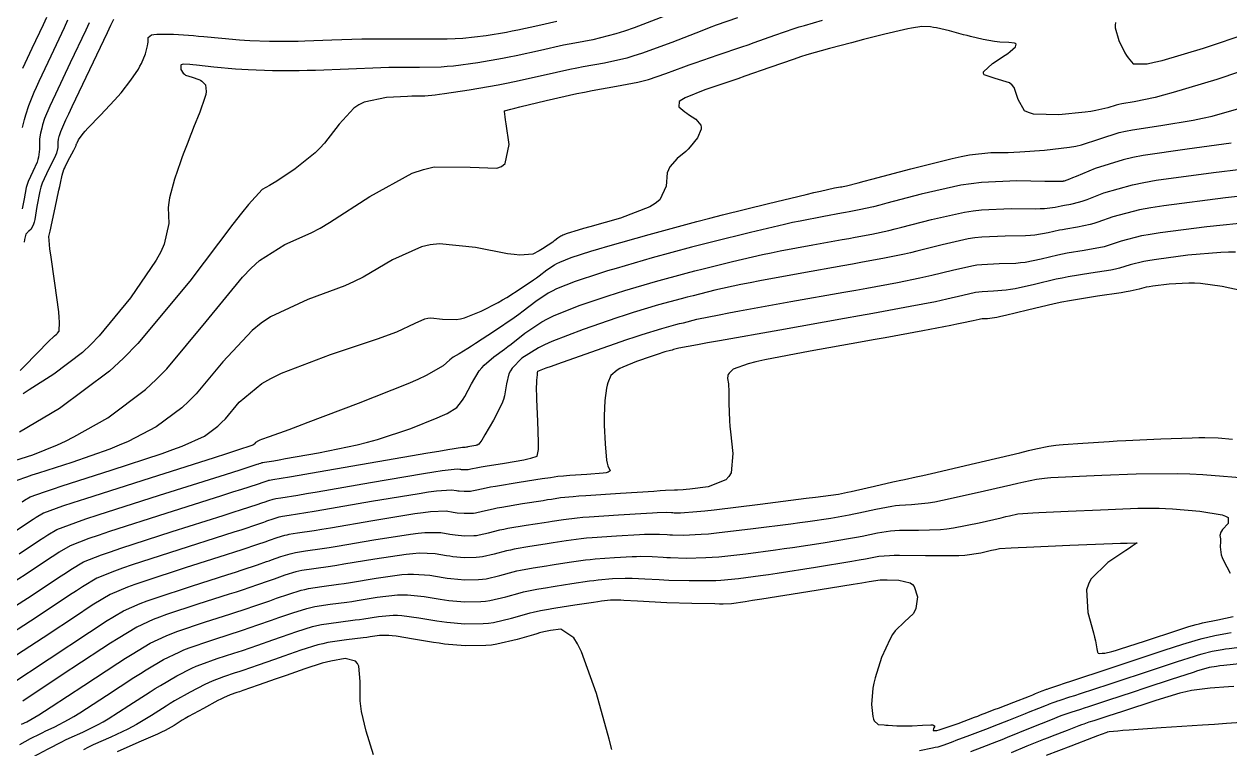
# Model space of a CAD drawing. Header units: metres. Extents: x 837117 to 838479, y 1189012 to 1191015.
# Drawn here: x 837662.7 to 837752.4, y 1190197.5 to 1190251.4 of the extents above; entities that cross this region are included whole.
import ezdxf

# ---------------------------------------------------------------- set-up
doc = ezdxf.new("R2010")
doc.units = ezdxf.units.M
doc.header["$LTSCALE"] = 0.3
doc.layers.add('COTAS 10', color=1, linetype='Continuous')
doc.layers.add('COTAS INT', color=252, linetype='Continuous')

msp = doc.modelspace()

# ---------------------------------------------------------------- linework, layer by layer
at = {"layer": 'COTAS 10'}
for points in [[(837662.368, 1190225.608), (837663.896, 1190227.185), (837664.199, 1190227.493), (837664.449, 1190227.744), (837664.917, 1190228.185), (837665.048, 1190228.284), (837665.085, 1190228.32), (837665.124, 1190228.359), (837665.266, 1190228.531), (837665.306, 1190229.198), (837665.28, 1190229.549), (837665.237, 1190229.973), (837664.947, 1190232.105), (837664.637, 1190234.222), (837664.581, 1190234.637), (837664.539, 1190234.977), (837664.496, 1190235.585), (837664.595, 1190235.986), (837664.642, 1190236.195), (837664.699, 1190236.448), (837664.974, 1190237.716), (837665.255, 1190239.03), (837665.315, 1190239.311), (837665.367, 1190239.556), (837665.491, 1190240.145), (837665.622, 1190240.563), (837665.679, 1190240.701), (837665.745, 1190240.848), (837666.057, 1190241.46), (837666.354, 1190242.006), (837666.41, 1190242.111), (837666.456, 1190242.197), (837666.528, 1190242.342), (837666.528, 1190242.361), (837666.529, 1190242.365), (837666.53, 1190242.377), (837666.533, 1190242.388), (837666.534, 1190242.391), (837666.535, 1190242.395), (837666.539, 1190242.408), (837666.57, 1190242.475), (837666.587, 1190242.511), (837666.608, 1190242.556), (837666.717, 1190242.785), (837667.049, 1190243.237), (837667.211, 1190243.423), (837667.404, 1190243.635), (837668.35, 1190244.62), (837669.394, 1190245.719), (837669.647, 1190246.004), (837669.885, 1190246.28), (837670.615, 1190247.205), (837671.163, 1190248.036), (837671.286, 1190248.252), (837671.397, 1190248.463), (837671.692, 1190249.174), (837671.853, 1190249.769), (837671.878, 1190249.907), (837671.895, 1190250.032), (837671.888, 1190250.385), (837672.139, 1190250.589), (837672.32, 1190250.62), (837672.548, 1190250.641), (837673.771, 1190250.624), (837675.257, 1190250.526), (837675.651, 1190250.495), (837676.037, 1190250.463), (837677.369, 1190250.335), (837678.695, 1190250.218), (837679.077, 1190250.193), (837679.467, 1190250.171), (837680.931, 1190250.12), (837682.561, 1190250.116), (837683.055, 1190250.124), (837683.568, 1190250.136), (837685.574, 1190250.213), (837687.808, 1190250.286), (837688.464, 1190250.296), (837689.137, 1190250.301), (837691.7, 1190250.281), (837694.146, 1190250.289), (837694.743, 1190250.312), (837695.307, 1190250.343), (837697.055, 1190250.529), (837698.573, 1190250.795), (837698.991, 1190250.876), (837699.408, 1190250.96), (837700.907, 1190251.292), (837702.307, 1190251.607)], [(837662.523, 1190215.85), (837662.695, 1190215.961), (837663.105, 1190216.212), (837664.178, 1190216.597), (837664.768, 1190216.792), (837665.486, 1190217.026), (837669.134, 1190218.192), (837672.926, 1190219.444), (837673.733, 1190219.732), (837674.436, 1190219.996), (837676.096, 1190220.738), (837677.083, 1190221.476), (837677.361, 1190221.737), (837677.641, 1190222.022), (837678.67, 1190223.256), (837680.346, 1190224.646), (837681.034, 1190225.03), (837681.819, 1190225.414), (837685.466, 1190226.796), (837689.038, 1190227.993), (837689.776, 1190228.261), (837690.405, 1190228.501), (837691.773, 1190229.135), (837692.488, 1190229.457), (837692.705, 1190229.5), (837692.931, 1190229.523), (837693.817, 1190229.44), (837694.831, 1190229.398), (837695.137, 1190229.447), (837695.455, 1190229.523), (837696.696, 1190230.016), (837697.952, 1190230.684), (837698.279, 1190230.87), (837698.596, 1190231.056), (837699.669, 1190231.731), (837700.577, 1190232.352), (837700.791, 1190232.504), (837700.989, 1190232.648), (837701.569, 1190233.096), (837702.135, 1190233.476), (837702.325, 1190233.578), (837702.529, 1190233.677), (837703.384, 1190234.021), (837704.85, 1190234.486), (837705.439, 1190234.661), (837706.108, 1190234.857), (837709.185, 1190235.732), (837712.734, 1190236.7), (837713.7, 1190236.954), (837714.659, 1190237.202), (837718.065, 1190238.048), (837720.865, 1190238.715), (837721.443, 1190238.85), (837721.935, 1190238.963), (837722.997, 1190239.193), (837723.44, 1190239.271), (837723.541, 1190239.289), (837723.633, 1190239.306), (837723.887, 1190239.352), (837724.738, 1190239.57), (837725.205, 1190239.694), (837725.774, 1190239.845), (837728.667, 1190240.625), (837731.741, 1190241.393), (837732.423, 1190241.537), (837733.033, 1190241.652), (837734.625, 1190241.82), (837735.918, 1190241.832), (837736.338, 1190241.848), (837736.785, 1190241.87), (837738.625, 1190241.997), (837740.484, 1190242.227), (837740.943, 1190242.315), (837741.378, 1190242.413), (837742.749, 1190242.853), (837744.181, 1190243.313), (837744.654, 1190243.423), (837745.161, 1190243.527), (837747.271, 1190243.841), (837749.684, 1190244.226), (837750.382, 1190244.375), (837751.094, 1190244.541), (837753.772, 1190245.296)], [(837752.827, 1190234.424), (837752.308, 1190234.419), (837751.741, 1190234.398), (837749.291, 1190234.187), (837746.951, 1190233.884), (837746.454, 1190233.804), (837746.022, 1190233.727), (837745.004, 1190233.466), (837744.194, 1190233.222), (837743.893, 1190233.155), (837743.558, 1190233.088), (837742.069, 1190232.852), (837740.387, 1190232.582), (837739.93, 1190232.495), (837739.477, 1190232.402), (837737.871, 1190232.022), (837736.441, 1190231.691), (837736.097, 1190231.63), (837735.777, 1190231.581), (837734.814, 1190231.515), (837733.97, 1190231.478), (837733.725, 1190231.448), (837733.476, 1190231.41), (837732.538, 1190231.203), (837731.347, 1190230.916), (837730.938, 1190230.827), (837730.494, 1190230.734), (837728.608, 1190230.367), (837725.838, 1190229.86), (837724.837, 1190229.68), (837723.735, 1190229.483), (837718.912, 1190228.625), (837714.424, 1190227.826), (837713.534, 1190227.665), (837712.797, 1190227.531), (837711.406, 1190227.264), (837711.006, 1190227.165), (837710.893, 1190227.136), (837710.78, 1190227.106), (837710.363, 1190226.992), (837709.784, 1190226.813), (837709.568, 1190226.742), (837709.327, 1190226.661), (837708.259, 1190226.292), (837707.22, 1190225.868), (837706.998, 1190225.753), (837706.805, 1190225.639), (837706.347, 1190225.235), (837706.112, 1190224.707), (837706.059, 1190224.515), (837706.012, 1190224.304), (837705.887, 1190223.373), (837705.835, 1190222.234), (837705.834, 1190221.891), (837705.839, 1190221.535), (837705.904, 1190220.15), (837706.026, 1190218.951), (837706.066, 1190218.713), (837706.109, 1190218.516), (837706.287, 1190218.144), (837706.142, 1190218.04), (837705.981, 1190218.011), (837705.768, 1190217.983), (837704.56, 1190217.883), (837703.283, 1190217.799), (837703.026, 1190217.78), (837702.81, 1190217.764), (837702.382, 1190217.725), (837701.845, 1190217.641), (837701.221, 1190217.543), (837699.503, 1190217.273), (837697.743, 1190216.987), (837697.376, 1190216.923), (837697.061, 1190216.866), (837696.357, 1190216.713), (837695.99, 1190216.629), (837695.888, 1190216.615), (837695.786, 1190216.605), (837695.415, 1190216.602), (837695.044, 1190216.634), (837694.943, 1190216.647), (837694.841, 1190216.66), (837694.48, 1190216.723), (837693.349, 1190216.634), (837692.763, 1190216.552), (837692.059, 1190216.446), (837688.53, 1190215.858), (837684.972, 1190215.244), (837684.249, 1190215.122), (837683.641, 1190215.021), (837682.39, 1190214.829), (837681.893, 1190214.752), (837681.759, 1190214.723), (837681.627, 1190214.692), (837681.165, 1190214.552), (837680.715, 1190214.393), (837680.592, 1190214.349), (837680.468, 1190214.306), (837680.025, 1190214.151), (837678.859, 1190213.77), (837678.28, 1190213.585), (837677.589, 1190213.364), (837674.169, 1190212.28), (837670.711, 1190211.157), (837669.996, 1190210.912), (837669.387, 1190210.697), (837668.066, 1190210.16), (837667, 1190209.509), (837666.552, 1190209.222), (837666.038, 1190208.888), (837663.629, 1190207.298), (837660.698, 1190205.402)], [(837662.345, 1190197.793), (837663.136, 1190198.225), (837663.845, 1190198.591), (837664.041, 1190198.687), (837664.238, 1190198.781), (837664.948, 1190199.098), (837665.969, 1190199.64), (837666.361, 1190199.875), (837666.801, 1190200.147), (837668.788, 1190201.436), (837670.835, 1190202.776), (837671.314, 1190203.08), (837671.754, 1190203.356), (837673.027, 1190204.108), (837674.191, 1190204.669), (837674.562, 1190204.823), (837674.956, 1190204.977), (837676.555, 1190205.53), (837678.15, 1190206.041), (837678.541, 1190206.169), (837678.91, 1190206.291), (837680.058, 1190206.68), (837681.066, 1190207.034), (837681.347, 1190207.132), (837681.629, 1190207.232), (837682.653, 1190207.594), (837683.706, 1190207.912), (837684.007, 1190207.984), (837684.311, 1190208.049), (837685.443, 1190208.224), (837686.684, 1190208.382), (837687.057, 1190208.436), (837687.443, 1190208.495), (837688.946, 1190208.742), (837690.45, 1190208.919), (837690.836, 1190208.933), (837691.21, 1190208.932), (837692.452, 1190208.8), (837693.62, 1190208.599), (837693.946, 1190208.554), (837694.274, 1190208.514), (837695.469, 1190208.41), (837696.668, 1190208.42), (837696.998, 1190208.452), (837697.327, 1190208.498), (837698.51, 1190208.769), (837699.581, 1190209.074), (837699.841, 1190209.141), (837700.084, 1190209.2), (837700.829, 1190209.35), (837701.617, 1190209.475), (837701.889, 1190209.518), (837702.182, 1190209.564), (837703.434, 1190209.764), (837704.749, 1190209.956), (837705.083, 1190209.998), (837705.403, 1190210.035), (837706.449, 1190210.128), (837707.403, 1190210.164), (837707.665, 1190210.165), (837707.926, 1190210.162), (837708.861, 1190210.119), (837709.932, 1190210.057), (837710.28, 1190210.041), (837710.649, 1190210.027), (837712.164, 1190209.982), (837713.738, 1190209.98), (837714.144, 1190209.993), (837714.536, 1190210.012), (837715.847, 1190210.128), (837717.471, 1190210.355), (837718.061, 1190210.443), (837718.712, 1190210.542), (837721.573, 1190210.992), (837724.279, 1190211.432), (837724.833, 1190211.525), (837725.301, 1190211.605), (837726.287, 1190211.789), (837727.083, 1190211.859), (837727.431, 1190211.868), (837727.836, 1190211.871), (837729.76, 1190211.845), (837731.785, 1190211.842), (837732.252, 1190211.86), (837732.679, 1190211.887), (837733.886, 1190212.054), (837734.671, 1190212.237), (837734.833, 1190212.274), (837734.97, 1190212.305), (837735.263, 1190212.369), (837736.148, 1190212.422), (837736.658, 1190212.446), (837737.283, 1190212.474), (837740.499, 1190212.611), (837743.681, 1190212.737), (837744.284, 1190212.758), (837744.767, 1190212.774), (837745.512, 1190212.783), (837745.151, 1190212.545), (837744.938, 1190212.405), (837744.676, 1190212.232), (837743.322, 1190211.341), (837742.077, 1190210.099), (837741.884, 1190209.706), (837741.757, 1190209.292), (837741.846, 1190207.615), (837742.266, 1190206.095), (837742.347, 1190205.779), (837742.412, 1190205.508), (837742.521, 1190204.909), (837742.562, 1190204.671), (837742.584, 1190204.628), (837742.611, 1190204.595), (837742.748, 1190204.559), (837742.904, 1190204.578), (837742.944, 1190204.581), (837742.982, 1190204.581), (837743.104, 1190204.573), (837743.627, 1190204.701), (837743.916, 1190204.789), (837744.269, 1190204.898), (837746.069, 1190205.481), (837748.631, 1190206.327), (837749.359, 1190206.567), (837749.912, 1190206.719), (837750.131, 1190206.771), (837750.379, 1190206.829), (837751.511, 1190207.075), (837752.661, 1190207.307)], [(837738.777, 1190196.989), (837740.593, 1190197.685), (837742.276, 1190198.326), (837742.598, 1190198.449), (837742.857, 1190198.548), (837743.273, 1190198.706), (837743.285, 1190198.71), (837743.29, 1190198.711), (837743.295, 1190198.713), (837743.321, 1190198.721), (837743.441, 1190198.761), (837744.074, 1190198.817), (837744.45, 1190198.845), (837744.914, 1190198.878), (837747.314, 1190199.042), (837750.383, 1190199.249), (837751.268, 1190199.309), (837752.169, 1190199.37), (837755.552, 1190199.6)]]:
    msp.add_lwpolyline(points, dxfattribs=at)
at = {"layer": 'COTAS INT'}
for points in [[(837715.759, 1190251.853), (837714.17, 1190251.293), (837713.656, 1190251.102), (837713.109, 1190250.895), (837710.865, 1190250.019), (837708.607, 1190249.189), (837708.051, 1190249.012), (837707.525, 1190248.857), (837705.875, 1190248.487), (837704.289, 1190248.209), (837703.803, 1190248.113), (837703.296, 1190248.008), (837701.296, 1190247.558), (837699.155, 1190247.084), (837698.559, 1190246.964), (837697.961, 1190246.848), (837695.793, 1190246.469), (837693.963, 1190246.19), (837693.579, 1190246.138), (837693.248, 1190246.096), (837692.498, 1190246.034), (837691.816, 1190246.023), (837691.527, 1190246.013), (837691.196, 1190246), (837689.642, 1190245.93), (837687.983, 1190245.57), (837687.586, 1190245.374), (837687.215, 1190245.137), (837686.102, 1190243.933), (837685.029, 1190242.528), (837684.685, 1190242.164), (837684.321, 1190241.81), (837682.833, 1190240.625), (837681.471, 1190239.71), (837681.185, 1190239.527), (837680.939, 1190239.374), (837680.381, 1190239.079), (837679.373, 1190237.974), (837678.843, 1190237.312), (837678.205, 1190236.495), (837674.992, 1190232.258), (837671.119, 1190227.613), (837670.065, 1190226.539), (837669.018, 1190225.558), (837665.3, 1190222.78), (837662.314, 1190221.018)], [(837664.323, 1190251.883), (837664.069, 1190251.333), (837663.234, 1190249.559), (837662.549, 1190248.078)], [(837711.301, 1190252.339), (837708.08, 1190251.116), (837707.359, 1190250.866), (837706.712, 1190250.655), (837704.994, 1190250.214), (837703.645, 1190249.978), (837703.232, 1190249.896), (837702.802, 1190249.807), (837701.102, 1190249.425), (837699.282, 1190249.022), (837698.775, 1190248.92), (837698.267, 1190248.821), (837696.424, 1190248.499), (837694.635, 1190248.267), (837694.161, 1190248.225), (837693.697, 1190248.193), (837692.099, 1190248.158), (837690.355, 1190248.156), (837689.798, 1190248.145), (837689.209, 1190248.129), (837686.816, 1190248.033), (837684.362, 1190247.94), (837683.735, 1190247.925), (837683.131, 1190247.915), (837681.138, 1190247.92), (837679.348, 1190247.982), (837678.872, 1190248.008), (837678.404, 1190248.039), (837676.783, 1190248.182), (837675.481, 1190248.321), (837675.215, 1190248.348), (837674.989, 1190248.371), (837674.512, 1190248.414), (837674.355, 1190248.359), (837674.332, 1190248.32), (837674.317, 1190248.272), (837674.334, 1190248.01), (837674.506, 1190247.722), (837674.588, 1190247.656), (837674.686, 1190247.597), (837675.164, 1190247.433), (837675.667, 1190247.272), (837675.78, 1190247.214), (837675.882, 1190247.15), (837676.155, 1190246.87), (837676.213, 1190246.364), (837676.179, 1190246.157), (837676.124, 1190245.921), (837675.744, 1190244.829), (837675.281, 1190243.685), (837675.173, 1190243.417), (837675.074, 1190243.17), (837674.789, 1190242.454), (837674.506, 1190241.704), (837674.409, 1190241.436), (837674.303, 1190241.141), (837673.852, 1190239.86), (837673.48, 1190238.468), (837673.423, 1190238.105), (837673.388, 1190237.751), (837673.428, 1190236.553), (837673.098, 1190235.012), (837672.829, 1190234.442), (837672.482, 1190233.81), (837670.59, 1190231.011), (837668.256, 1190228.193), (837667.631, 1190227.549), (837667.016, 1190226.963), (837664.872, 1190225.342), (837663.026, 1190224.171), (837662.599, 1190223.869)], [(837661.98, 1190218.926), (837663.298, 1190219.347), (837665.14, 1190220.08), (837665.73, 1190220.362), (837666.355, 1190220.677), (837668.899, 1190222.099), (837671.706, 1190224.197), (837672.497, 1190224.938), (837673.293, 1190225.749), (837676.218, 1190229.257), (837678.918, 1190232.546), (837679.573, 1190233.218), (837680.189, 1190233.788), (837682.076, 1190234.984), (837684.034, 1190235.853), (837684.694, 1190236.215), (837685.404, 1190236.63), (837688.393, 1190238.569), (837691.559, 1190240.292), (837692.381, 1190240.571), (837693.18, 1190240.765), (837695.865, 1190240.748), (837697.848, 1190240.657), (837698.204, 1190240.802), (837698.475, 1190241.022), (837698.758, 1190242.434), (837698.545, 1190243.965), (837698.505, 1190244.259), (837698.472, 1190244.497), (837698.423, 1190244.891), (837698.424, 1190244.916), (837698.424, 1190244.922), (837698.423, 1190244.927), (837698.417, 1190244.944), (837698.886, 1190245.068), (837699.186, 1190245.141), (837699.558, 1190245.231), (837701.514, 1190245.697), (837703.799, 1190246.211), (837704.379, 1190246.331), (837704.936, 1190246.441), (837706.757, 1190246.76), (837708.337, 1190247.059), (837708.742, 1190247.158), (837709.133, 1190247.263), (837710.43, 1190247.699), (837711.761, 1190248.205), (837712.173, 1190248.355), (837712.605, 1190248.508), (837714.324, 1190249.096), (837716.093, 1190249.693), (837716.556, 1190249.853), (837717.008, 1190250.01), (837718.545, 1190250.555), (837719.978, 1190251.047), (837720.364, 1190251.171), (837720.745, 1190251.29), (837722.086, 1190251.674)], [(837754.833, 1190248.393), (837751.449, 1190247.272), (837748.197, 1190246.285), (837747.489, 1190246.087), (837746.865, 1190245.921), (837745.304, 1190245.592), (837744.383, 1190245.455), (837744.162, 1190245.41), (837743.955, 1190245.362), (837743.33, 1190245.161), (837742.447, 1190244.946), (837742.078, 1190244.889), (837741.654, 1190244.832), (837739.674, 1190244.637), (837737.792, 1190244.695), (837737.429, 1190244.799), (837737.136, 1190244.94), (837736.653, 1190245.768), (837736.372, 1190246.662), (837736.207, 1190246.846), (837736.004, 1190247.003), (837734.952, 1190247.338), (837734.13, 1190247.602), (837734.071, 1190247.713), (837734.086, 1190247.841), (837734.746, 1190248.443), (837735.701, 1190249.067), (837735.901, 1190249.208), (837736.072, 1190249.336), (837736.458, 1190249.686), (837736.505, 1190249.895), (837736.463, 1190249.934), (837736.397, 1190249.965), (837735.958, 1190250.009), (837735.304, 1190250.039), (837735.102, 1190250.062), (837734.89, 1190250.091), (837734.051, 1190250.246), (837733.121, 1190250.46), (837732.852, 1190250.527), (837732.579, 1190250.596), (837731.551, 1190250.873), (837730.589, 1190251.103), (837730.357, 1190251.143), (837730.14, 1190251.173), (837729.48, 1190251.198), (837728.717, 1190251.087), (837728.435, 1190251.031), (837728.122, 1190250.965), (837726.736, 1190250.636), (837725.139, 1190250.23), (837724.693, 1190250.115), (837724.245, 1190249.999), (837722.614, 1190249.569), (837720.934, 1190249.088), (837720.456, 1190248.939), (837719.972, 1190248.784), (837718.177, 1190248.166), (837716.322, 1190247.507), (837715.8, 1190247.325), (837715.274, 1190247.144), (837713.345, 1190246.491), (837711.858, 1190245.9), (837711.611, 1190245.758), (837711.435, 1190245.624), (837711.393, 1190245.218), (837711.846, 1190244.866), (837711.983, 1190244.768), (837712.124, 1190244.669), (837712.674, 1190244.306), (837713.044, 1190243.87), (837713.072, 1190243.725), (837713.068, 1190243.569), (837712.783, 1190242.919), (837712.249, 1190242.244), (837712.087, 1190242.074), (837711.919, 1190241.91), (837711.263, 1190241.375), (837710.716, 1190240.764), (837710.617, 1190240.552), (837710.542, 1190240.322), (837710.459, 1190239.338), (837709.976, 1190238.299), (837709.648, 1190238.034), (837709.236, 1190237.78), (837707.046, 1190236.947), (837704.772, 1190236.305), (837704.307, 1190236.171), (837703.913, 1190236.057), (837703.085, 1190235.804), (837702.758, 1190235.673), (837702.68, 1190235.635), (837702.607, 1190235.596), (837702.39, 1190235.45), (837702.169, 1190235.279), (837702.093, 1190235.224), (837702.011, 1190235.166), (837701.663, 1190234.928), (837701.253, 1190234.67), (837701.131, 1190234.598), (837701.006, 1190234.527), (837700.526, 1190234.272), (837699.565, 1190234.193), (837699.137, 1190234.234), (837698.638, 1190234.302), (837696.254, 1190234.772), (837693.578, 1190235.025), (837692.896, 1190234.955), (837692.24, 1190234.825), (837690.083, 1190233.852), (837687.905, 1190232.565), (837687.235, 1190232.238), (837686.536, 1190231.923), (837683.771, 1190230.89), (837681.004, 1190229.601), (837680.304, 1190229.124), (837679.632, 1190228.596), (837677.444, 1190226.256), (837675.467, 1190223.886), (837674.929, 1190223.338), (837674.395, 1190222.837), (837672.497, 1190221.419), (837670.395, 1190220.337), (837669.732, 1190220.047), (837669.033, 1190219.762), (837666.216, 1190218.769), (837663.733, 1190217.976), (837663.245, 1190217.817), (837662.843, 1190217.684), (837662.113, 1190217.422)], [(837667.507, 1190251.482), (837667.248, 1190250.935), (837666.094, 1190248.509), (837664.993, 1190246.182), (837664.768, 1190245.697), (837664.579, 1190245.28), (837664.184, 1190244.35), (837664.035, 1190243.891), (837664, 1190243.771), (837663.968, 1190243.654), (837663.873, 1190243.26), (837663.815, 1190242.85), (837663.805, 1190242.724), (837663.798, 1190242.592), (837663.796, 1190242.07), (837663.731, 1190241.478), (837663.684, 1190241.302), (837663.624, 1190241.121), (837663.306, 1190240.424), (837662.963, 1190239.669), (837662.889, 1190239.451), (837662.823, 1190239.229), (837662.661, 1190238.394), (837662.504, 1190237.642)], [(837662.545, 1190243.702), (837662.685, 1190244.288), (837662.733, 1190244.461), (837662.785, 1190244.639), (837663.007, 1190245.321), (837663.412, 1190246.325), (837663.579, 1190246.705), (837663.771, 1190247.13), (837664.664, 1190249.034), (837665.661, 1190251.139), (837665.918, 1190251.69)], [(837669.31, 1190251.724), (837669.095, 1190251.274), (837668.836, 1190250.731), (837667.523, 1190247.984), (837666.214, 1190245.234), (837665.957, 1190244.688), (837665.746, 1190244.236), (837665.362, 1190243.379), (837665.285, 1190243.143), (837665.267, 1190243.081), (837665.25, 1190243.021), (837665.202, 1190242.818), (837665.172, 1190242.607), (837665.167, 1190242.542), (837665.163, 1190242.475), (837665.162, 1190242.206), (837665.063, 1190241.781), (837664.997, 1190241.615), (837664.915, 1190241.427), (837664.48, 1190240.575), (837664.016, 1190239.551), (837663.915, 1190239.255), (837663.826, 1190238.955), (837663.606, 1190237.824), (837663.456, 1190236.857), (837663.412, 1190236.659), (837663.366, 1190236.492), (837663.189, 1190236.14), (837663.016, 1190235.99), (837662.972, 1190235.949), (837662.931, 1190235.909), (837662.797, 1190235.768), (837662.682, 1190235.359), (837662.653, 1190235.15)], [(837743.903, 1190251.516), (837743.871, 1190251.317), (837743.872, 1190251.099), (837744.143, 1190250.159), (837744.601, 1190249.25), (837744.721, 1190249.052), (837744.837, 1190248.877), (837745.23, 1190248.438), (837746.257, 1190248.439), (837746.773, 1190248.541), (837747.389, 1190248.687), (837750.452, 1190249.585), (837753.849, 1190250.736)], [(837752.503, 1190242.531), (837749.237, 1190242.089), (837745.973, 1190241.612), (837745.201, 1190241.459), (837744.487, 1190241.297), (837742.385, 1190240.635), (837740.981, 1190240.052), (837740.707, 1190239.94), (837740.483, 1190239.85), (837740.087, 1190239.7), (837740.016, 1190239.689), (837739.997, 1190239.685), (837739.978, 1190239.682), (837739.911, 1190239.666), (837739.358, 1190239.663), (837739.033, 1190239.667), (837738.634, 1190239.674), (837736.571, 1190239.716), (837733.926, 1190239.601), (837733.16, 1190239.509), (837732.38, 1190239.39), (837729.441, 1190238.741), (837726.889, 1190238.059), (837726.352, 1190237.92), (837725.889, 1190237.802), (837724.831, 1190237.555), (837724.074, 1190237.417), (837723.8, 1190237.368), (837723.499, 1190237.314), (837722.18, 1190237.079), (837720.433, 1190236.736), (837719.861, 1190236.613), (837719.252, 1190236.478), (837716.733, 1190235.892), (837713.929, 1190235.195), (837713.139, 1190234.99), (837712.343, 1190234.781), (837709.42, 1190233.984), (837706.74, 1190233.212), (837706.096, 1190233.018), (837705.495, 1190232.833), (837703.683, 1190232.238), (837702.3, 1190231.682), (837701.97, 1190231.521), (837701.663, 1190231.357), (837700.747, 1190230.742), (837699.809, 1190230.017), (837699.489, 1190229.785), (837699.143, 1190229.538), (837697.675, 1190228.534), (837696.273, 1190227.611), (837695.969, 1190227.417), (837695.702, 1190227.249), (837695.041, 1190226.862), (837694.604, 1190226.595), (837694.478, 1190226.502), (837694.349, 1190226.4), (837693.867, 1190225.966), (837692.591, 1190225.239), (837691.963, 1190224.953), (837691.216, 1190224.631), (837687.524, 1190223.161), (837683.79, 1190221.742), (837683.016, 1190221.452), (837682.356, 1190221.206), (837680.908, 1190220.687), (837680.32, 1190220.481), (837680.201, 1190220.433), (837680.101, 1190220.388), (837679.896, 1190220.255), (837679.815, 1190220.158), (837679.793, 1190220.136), (837679.771, 1190220.116), (837679.694, 1190220.058), (837678.476, 1190219.656), (837677.735, 1190219.418), (837676.819, 1190219.126), (837672.053, 1190217.614), (837667.238, 1190216.076), (837666.292, 1190215.768), (837665.513, 1190215.51), (837664.098, 1190215.001), (837663.556, 1190214.671), (837663.329, 1190214.525), (837663.067, 1190214.355), (837661.843, 1190213.547)], [(837662.29, 1190211.985), (837663.81, 1190212.989), (837664.134, 1190213.199), (837664.417, 1190213.38), (837665.09, 1190213.791), (837666.506, 1190214.314), (837667.257, 1190214.566), (837668.164, 1190214.865), (837672.737, 1190216.329), (837677.253, 1190217.758), (837678.123, 1190218.034), (837678.829, 1190218.258), (837680.006, 1190218.633), (837680.109, 1190218.669), (837680.138, 1190218.679), (837680.167, 1190218.69), (837680.272, 1190218.727), (837680.38, 1190218.759), (837680.411, 1190218.767), (837680.442, 1190218.773), (837680.559, 1190218.791), (837681.246, 1190218.905), (837681.638, 1190218.972), (837682.116, 1190219.055), (837684.571, 1190219.481), (837687.465, 1190220.081), (837688.221, 1190220.273), (837688.956, 1190220.477), (837691.447, 1190221.306), (837693.407, 1190222.092), (837693.808, 1190222.268), (837694.147, 1190222.427), (837694.862, 1190222.851), (837695.221, 1190223.308), (837695.336, 1190223.488), (837695.459, 1190223.691), (837695.96, 1190224.616), (837696.547, 1190225.579), (837696.724, 1190225.806), (837696.906, 1190226.016), (837697.616, 1190226.629), (837698.426, 1190227.203), (837698.672, 1190227.388), (837698.927, 1190227.584), (837699.925, 1190228.387), (837701.191, 1190229.238), (837701.615, 1190229.464), (837702.071, 1190229.686), (837703.982, 1190230.455), (837706.14, 1190231.18), (837706.753, 1190231.375), (837707.371, 1190231.567), (837709.656, 1190232.236), (837711.952, 1190232.862), (837712.577, 1190233.027), (837713.198, 1190233.187), (837715.401, 1190233.735), (837717.638, 1190234.241), (837718.279, 1190234.376), (837718.931, 1190234.508), (837721.363, 1190234.966), (837723.558, 1190235.356), (837724.06, 1190235.446), (837724.515, 1190235.528), (837725.775, 1190235.758), (837727.04, 1190236.035), (837727.498, 1190236.147), (837728.003, 1190236.274), (837730.216, 1190236.856), (837732.654, 1190237.395), (837733.302, 1190237.494), (837733.937, 1190237.57), (837736.131, 1190237.666), (837737.92, 1190237.651), (837738.299, 1190237.658), (837738.629, 1190237.67), (837739.401, 1190237.755), (837739.853, 1190237.862), (837739.98, 1190237.888), (837740.109, 1190237.912), (837740.582, 1190237.988), (837741.251, 1190238.159), (837741.503, 1190238.244), (837741.784, 1190238.345), (837743.04, 1190238.843), (837745.17, 1190239.439), (837746.003, 1190239.601), (837746.94, 1190239.763), (837751.204, 1190240.337), (837755.322, 1190240.836)], [(837756.481, 1190238.955), (837752.093, 1190238.462), (837747.509, 1190237.868), (837746.535, 1190237.713), (837745.688, 1190237.562), (837743.695, 1190237.051), (837742.587, 1190236.637), (837742.3, 1190236.548), (837742.02, 1190236.469), (837741.078, 1190236.276), (837740.202, 1190236.135), (837739.964, 1190236.09), (837739.727, 1190236.042), (837738.891, 1190235.844), (837737.899, 1190235.677), (837737.565, 1190235.648), (837737.206, 1190235.627), (837735.692, 1190235.615), (837733.948, 1190235.54), (837733.443, 1190235.478), (837732.928, 1190235.4), (837730.99, 1190234.972), (837729.118, 1190234.488), (837728.645, 1190234.374), (837728.192, 1190234.268), (837726.72, 1190233.961), (837724.956, 1190233.639), (837724.319, 1190233.524), (837723.617, 1190233.398), (837720.546, 1190232.852), (837717.429, 1190232.281), (837716.698, 1190232.139), (837716.024, 1190232.004), (837714.069, 1190231.578), (837712.467, 1190231.18), (837712.016, 1190231.063), (837711.561, 1190230.943), (837709.892, 1190230.488), (837708.002, 1190229.922), (837707.409, 1190229.732), (837706.786, 1190229.528), (837704.28, 1190228.672), (837701.933, 1190227.766), (837701.409, 1190227.53), (837700.94, 1190227.301), (837699.7, 1190226.527), (837698.99, 1190225.788), (837698.855, 1190225.581), (837698.747, 1190225.373), (837698.578, 1190224.611), (837698.43, 1190223.73), (837698.335, 1190223.447), (837698.217, 1190223.146), (837697.595, 1190221.918), (837696.957, 1190220.827), (837696.83, 1190220.614), (837696.724, 1190220.439), (837696.516, 1190220.125), (837696.393, 1190220.064), (837696.339, 1190220.047), (837696.278, 1190220.031), (837695.987, 1190219.975), (837695.702, 1190219.929), (837695.644, 1190219.919), (837695.595, 1190219.911), (837695.495, 1190219.891), (837695.456, 1190219.882), (837695.444, 1190219.88), (837695.433, 1190219.879), (837695.393, 1190219.879), (837695.352, 1190219.882), (837695.341, 1190219.883), (837695.33, 1190219.885), (837695.291, 1190219.892), (837694.205, 1190219.714), (837693.534, 1190219.6), (837692.703, 1190219.457), (837683.984, 1190217.944), (837683.126, 1190217.797), (837682.423, 1190217.677), (837681.169, 1190217.47), (837680.926, 1190217.433), (837680.861, 1190217.419), (837680.796, 1190217.403), (837680.57, 1190217.335), (837680.35, 1190217.257), (837680.289, 1190217.236), (837680.229, 1190217.215), (837680.012, 1190217.139), (837678.839, 1190216.762), (837678.175, 1190216.551), (837677.365, 1190216.294), (837673.215, 1190214.98), (837669.013, 1190213.629), (837668.17, 1190213.348), (837667.466, 1190213.108), (837666.082, 1190212.581), (837665.278, 1190212.09), (837664.94, 1190211.873), (837664.553, 1190211.622), (837662.736, 1190210.423), (837659.875, 1190208.616)], [(837660.287, 1190207.009), (837663.182, 1190208.86), (837665.295, 1190210.255), (837665.746, 1190210.547), (837666.139, 1190210.799), (837667.074, 1190211.37), (837668.427, 1190211.903), (837669.083, 1190212.13), (837669.862, 1190212.393), (837673.692, 1190213.63), (837677.477, 1190214.829), (837678.228, 1190215.068), (837678.849, 1190215.266), (837680.019, 1190215.645), (837680.349, 1190215.76), (837680.441, 1190215.793), (837680.533, 1190215.825), (837680.867, 1190215.943), (837681.212, 1190216.048), (837681.31, 1190216.071), (837681.41, 1190216.092), (837681.78, 1190216.15), (837683.032, 1190216.349), (837683.688, 1190216.459), (837684.478, 1190216.594), (837688.447, 1190217.281), (837692.381, 1190217.951), (837693.148, 1190218.076), (837693.777, 1190218.174), (837694.885, 1190218.307), (837695.086, 1190218.273), (837695.142, 1190218.265), (837695.198, 1190218.258), (837695.404, 1190218.24), (837695.61, 1190218.242), (837695.666, 1190218.248), (837695.723, 1190218.255), (837695.926, 1190218.302), (837696.432, 1190218.405), (837696.68, 1190218.448), (837696.974, 1190218.498), (837698.423, 1190218.73), (837699.861, 1190218.977), (837700.148, 1190219.035), (837700.386, 1190219.089), (837700.845, 1190219.248), (837700.94, 1190219.726), (837700.95, 1190219.98), (837700.952, 1190220.288), (837700.901, 1190221.842), (837700.829, 1190223.467), (837700.819, 1190223.819), (837700.813, 1190224.129), (837700.828, 1190224.898), (837700.865, 1190225.301), (837700.875, 1190225.381), (837700.883, 1190225.447), (837700.909, 1190225.57), (837701.528, 1190225.807), (837701.911, 1190225.945), (837702.385, 1190226.114), (837704.858, 1190226.987), (837707.534, 1190227.911), (837708.136, 1190228.113), (837708.677, 1190228.291), (837710.128, 1190228.74), (837711.171, 1190229.025), (837711.455, 1190229.099), (837711.737, 1190229.172), (837712.738, 1190229.421), (837714.41, 1190229.767), (837715.116, 1190229.902), (837715.926, 1190230.053), (837719.729, 1190230.738), (837723.676, 1190231.44), (837724.578, 1190231.602), (837725.397, 1190231.75), (837727.664, 1190232.164), (837729.343, 1190232.501), (837729.791, 1190232.6), (837730.232, 1190232.702), (837731.764, 1190233.088), (837733.202, 1190233.405), (837733.584, 1190233.463), (837733.959, 1190233.509), (837735.253, 1190233.565), (837736.492, 1190233.604), (837736.831, 1190233.639), (837737.17, 1190233.684), (837738.381, 1190233.933), (837739.602, 1190234.222), (837739.947, 1190234.292), (837740.294, 1190234.359), (837741.573, 1190234.564), (837742.789, 1190234.779), (837743.096, 1190234.851), (837743.391, 1190234.929), (837744.349, 1190235.259), (837745.855, 1190235.645), (837746.494, 1190235.759), (837747.23, 1190235.876), (837750.692, 1190236.324), (837754.111, 1190236.676)], [(837753.323, 1190231.552), (837751.842, 1190231.853), (837750.228, 1190232.077), (837749.797, 1190232.105), (837749.371, 1190232.119), (837747.89, 1190232.049), (837746.673, 1190231.891), (837746.414, 1190231.85), (837746.189, 1190231.81), (837745.659, 1190231.674), (837744.997, 1190231.514), (837744.689, 1190231.458), (837744.326, 1190231.398), (837742.565, 1190231.139), (837740.48, 1190230.805), (837739.913, 1190230.697), (837739.351, 1190230.582), (837737.361, 1190230.111), (837735.711, 1190229.698), (837735.364, 1190229.62), (837735.063, 1190229.558), (837734.374, 1190229.464), (837733.98, 1190229.447), (837733.866, 1190229.433), (837733.75, 1190229.415), (837733.313, 1190229.319), (837732.461, 1190229.13), (837732.084, 1190229.053), (837731.646, 1190228.967), (837729.553, 1190228.57), (837726.75, 1190228.055), (837725.864, 1190227.894), (837724.931, 1190227.726), (837721.164, 1190227.055), (837717.806, 1190226.41), (837717.13, 1190226.258), (837716.565, 1190226.118), (837715.443, 1190225.711), (837715.133, 1190225.404), (837715.081, 1190225.327), (837715.043, 1190225.254), (837715.025, 1190225.019), (837715.087, 1190224.61), (837715.098, 1190224.427), (837715.108, 1190224.213), (837715.123, 1190223.189), (837715.169, 1190221.869), (837715.198, 1190221.469), (837715.234, 1190221.054), (837715.423, 1190219.431), (837715.285, 1190218.006), (837715.115, 1190217.716), (837714.888, 1190217.471), (837713.592, 1190216.965), (837712.227, 1190216.797), (837711.956, 1190216.765), (837711.731, 1190216.74), (837711.307, 1190216.701), (837711.197, 1190216.704), (837711.17, 1190216.705), (837711.145, 1190216.706), (837711.066, 1190216.711), (837710.408, 1190216.676), (837710.018, 1190216.653), (837709.536, 1190216.623), (837707.044, 1190216.466), (837704.487, 1190216.296), (837703.964, 1190216.257), (837703.521, 1190216.223), (837702.592, 1190216.133), (837701.913, 1190216.025), (837701.628, 1190215.98), (837701.3, 1190215.929), (837699.768, 1190215.689), (837698.211, 1190215.43), (837697.869, 1190215.367), (837697.565, 1190215.308), (837696.787, 1190215.124), (837696.258, 1190215.003), (837696.11, 1190214.982), (837695.962, 1190214.968), (837695.425, 1190214.963), (837694.89, 1190215.01), (837694.743, 1190215.028), (837694.597, 1190215.048), (837694.074, 1190215.138), (837692.921, 1190215.093), (837692.378, 1190215.028), (837691.737, 1190214.941), (837688.613, 1190214.435), (837685.466, 1190213.894), (837684.811, 1190213.785), (837684.249, 1190213.693), (837683.001, 1190213.508), (837682.377, 1190213.411), (837682.209, 1190213.375), (837682.043, 1190213.336), (837681.462, 1190213.16), (837680.898, 1190212.961), (837680.588, 1190212.851), (837680.032, 1190212.657), (837678.869, 1190212.274), (837678.332, 1190212.101), (837677.702, 1190211.9), (837674.646, 1190210.93), (837671.56, 1190209.921), (837670.91, 1190209.695), (837670.348, 1190209.491), (837669.058, 1190208.95), (837667.861, 1190208.218), (837667.358, 1190207.896), (837666.781, 1190207.522), (837664.075, 1190205.736), (837661.109, 1190203.795)], [(837661.52, 1190202.188), (837664.521, 1190204.173), (837667.523, 1190206.155), (837668.164, 1190206.57), (837668.722, 1190206.928), (837670.051, 1190207.739), (837671.309, 1190208.286), (837671.823, 1190208.477), (837672.409, 1190208.685), (837675.123, 1190209.58), (837677.814, 1190210.435), (837678.384, 1190210.618), (837678.88, 1190210.778), (837680.038, 1190211.163), (837680.708, 1190211.397), (837680.894, 1190211.463), (837681.081, 1190211.528), (837681.76, 1190211.768), (837682.459, 1190211.98), (837682.658, 1190212.028), (837682.86, 1190212.071), (837683.611, 1190212.187), (837684.858, 1190212.366), (837685.372, 1190212.448), (837685.961, 1190212.544), (837688.697, 1190213.012), (837691.415, 1190213.435), (837691.992, 1190213.505), (837692.493, 1190213.553), (837693.669, 1190213.553), (837694.353, 1190213.436), (837694.544, 1190213.41), (837694.736, 1190213.386), (837695.436, 1190213.325), (837696.139, 1190213.331), (837696.332, 1190213.35), (837696.525, 1190213.377), (837697.218, 1190213.535), (837698.069, 1190213.749), (837698.362, 1190213.81), (837698.68, 1190213.873), (837700.033, 1190214.104), (837701.38, 1190214.315), (837701.693, 1190214.365), (837701.98, 1190214.41), (837702.803, 1190214.541), (837703.828, 1190214.656), (837704.243, 1190214.693), (837704.716, 1190214.73), (837706.896, 1190214.882), (837709.003, 1190215.009), (837709.429, 1190215.031), (837709.788, 1190215.048), (837710.515, 1190215.063), (837710.841, 1190215.044), (837710.947, 1190215.039), (837711.06, 1190215.035), (837711.522, 1190215.021), (837712.739, 1190215.114), (837713.328, 1190215.176), (837714.027, 1190215.255), (837717.458, 1190215.672), (837720.874, 1190216.105), (837721.562, 1190216.193), (837722.139, 1190216.268), (837723.292, 1190216.425), (837723.961, 1190216.557), (837724.232, 1190216.616), (837724.54, 1190216.684), (837725.964, 1190217.013), (837727.322, 1190217.329), (837727.587, 1190217.389), (837727.806, 1190217.437), (837728.197, 1190217.512), (837729.056, 1190217.697), (837729.569, 1190217.814), (837730.201, 1190217.96), (837733.478, 1190218.725), (837736.782, 1190219.499), (837737.431, 1190219.65), (837737.966, 1190219.774), (837738.939, 1190219.995), (837739.461, 1190220.054), (837739.712, 1190220.076), (837740.009, 1190220.101), (837741.465, 1190220.213), (837743.423, 1190220.34), (837744.036, 1190220.374), (837744.681, 1190220.408), (837747.267, 1190220.531), (837749.621, 1190220.616), (837750.12, 1190220.627), (837750.551, 1190220.633), (837751.555, 1190220.609), (837752.603, 1190220.499)], [(837754.114, 1190217.546), (837750.401, 1190217.848), (837749.446, 1190217.895), (837748.523, 1190217.926), (837745.451, 1190217.906), (837742.899, 1190217.796), (837742.304, 1190217.771), (837741.756, 1190217.748), (837740.18, 1190217.681), (837739.08, 1190217.624), (837738.833, 1190217.605), (837738.611, 1190217.587), (837738.017, 1190217.51), (837737.08, 1190217.306), (837736.641, 1190217.206), (837736.125, 1190217.087), (837733.614, 1190216.501), (837731.027, 1190215.936), (837730.463, 1190215.829), (837729.966, 1190215.745), (837728.718, 1190215.623), (837727.816, 1190215.582), (837727.535, 1190215.548), (837727.242, 1190215.506), (837726.072, 1190215.272), (837724.794, 1190214.991), (837724.432, 1190214.919), (837724.067, 1190214.848), (837722.719, 1190214.614), (837720.997, 1190214.359), (837720.395, 1190214.276), (837719.739, 1190214.188), (837716.921, 1190213.824), (837714.197, 1190213.507), (837713.6, 1190213.448), (837713.072, 1190213.402), (837711.736, 1190213.341), (837710.923, 1190213.365), (837710.725, 1190213.373), (837710.538, 1190213.381), (837709.964, 1190213.415), (837709.167, 1190213.419), (837708.841, 1190213.409), (837708.47, 1190213.394), (837706.747, 1190213.297), (837704.945, 1190213.165), (837704.523, 1190213.128), (837704.135, 1190213.09), (837703.013, 1190212.948), (837702.048, 1190212.795), (837701.758, 1190212.749), (837701.459, 1190212.702), (837700.298, 1190212.52), (837699.148, 1190212.315), (837698.855, 1190212.254), (837698.573, 1190212.191), (837697.648, 1190211.947), (837696.792, 1190211.75), (837696.554, 1190211.717), (837696.315, 1190211.694), (837695.447, 1190211.686), (837694.582, 1190211.762), (837694.345, 1190211.791), (837694.108, 1190211.823), (837693.263, 1190211.969), (837692.066, 1190212.013), (837691.607, 1190211.981), (837691.093, 1190211.93), (837688.78, 1190211.589), (837686.455, 1190211.195), (837685.934, 1190211.111), (837685.466, 1190211.038), (837684.222, 1190210.866), (837683.344, 1190210.73), (837683.108, 1190210.68), (837682.875, 1190210.624), (837682.057, 1190210.377), (837681.264, 1190210.096), (837681.045, 1190210.019), (837680.827, 1190209.943), (837680.045, 1190209.668), (837678.89, 1190209.282), (837678.437, 1190209.135), (837677.926, 1190208.97), (837675.601, 1190208.23), (837673.258, 1190207.449), (837672.736, 1190207.259), (837672.269, 1190207.08), (837671.043, 1190206.529), (837669.654, 1190205.685), (837669.086, 1190205.321), (837668.437, 1190204.902), (837665.43, 1190202.919), (837662.57, 1190201.02)], [(837662.453, 1190199.294), (837662.865, 1190199.478), (837663.766, 1190199.998), (837664.188, 1190200.264), (837664.686, 1190200.583), (837667.109, 1190202.177), (837669.636, 1190203.839), (837670.2, 1190204.201), (837670.704, 1190204.52), (837672.035, 1190205.318), (837673.23, 1190205.875), (837673.649, 1190206.041), (837674.107, 1190206.213), (837676.078, 1190206.88), (837678.038, 1190207.506), (837678.489, 1190207.652), (837678.9, 1190207.787), (837680.051, 1190208.174), (837680.947, 1190208.488), (837681.196, 1190208.576), (837681.446, 1190208.664), (837682.355, 1190208.985), (837683.29, 1190209.268), (837683.557, 1190209.332), (837683.827, 1190209.389), (837684.832, 1190209.545), (837686.075, 1190209.71), (837686.496, 1190209.774), (837686.949, 1190209.845), (837688.863, 1190210.166), (837690.772, 1190210.425), (837691.222, 1190210.457), (837691.638, 1190210.472), (837692.858, 1190210.384), (837693.864, 1190210.211), (837694.145, 1190210.173), (837694.428, 1190210.138), (837695.458, 1190210.048), (837696.492, 1190210.057), (837696.776, 1190210.085), (837697.06, 1190210.124), (837698.079, 1190210.358), (837699.077, 1190210.633), (837699.348, 1190210.698), (837699.616, 1190210.758), (837700.564, 1190210.935), (837701.538, 1190211.088), (837701.823, 1190211.133), (837702.115, 1190211.18), (837703.224, 1190211.356), (837704.442, 1190211.523), (837704.803, 1190211.563), (837705.174, 1190211.6), (837706.598, 1190211.713), (837707.936, 1190211.779), (837708.253, 1190211.787), (837708.547, 1190211.791), (837709.412, 1190211.767), (837710.235, 1190211.719), (837710.502, 1190211.707), (837710.786, 1190211.696), (837711.95, 1190211.661), (837713.405, 1190211.691), (837713.872, 1190211.721), (837714.367, 1190211.76), (837716.384, 1190211.976), (837718.605, 1190212.271), (837719.228, 1190212.36), (837719.855, 1190212.451), (837722.146, 1190212.803), (837724.173, 1190213.14), (837724.632, 1190213.222), (837725.048, 1190213.298), (837726.18, 1190213.53), (837727.162, 1190213.682), (837727.483, 1190213.708), (837727.826, 1190213.727), (837729.239, 1190213.734), (837730.875, 1190213.793), (837731.358, 1190213.845), (837731.853, 1190213.911), (837733.75, 1190214.277), (837735.398, 1190214.662), (837735.737, 1190214.74), (837736.025, 1190214.806), (837736.64, 1190214.94), (837737.385, 1190215.004), (837737.755, 1190215.026), (837738.195, 1190215.049), (837740.376, 1190215.148), (837742.781, 1190215.247), (837743.362, 1190215.272), (837743.907, 1190215.294), (837745.571, 1190215.365), (837747.145, 1190215.371), (837747.634, 1190215.352), (837748.145, 1190215.325), (837750.181, 1190215.155), (837751.835, 1190214.874), (837752.105, 1190214.777), (837752.293, 1190214.671), (837752.297, 1190214.219), (837751.881, 1190213.774), (837751.806, 1190213.672), (837751.748, 1190213.58), (837751.683, 1190213.328), (837751.712, 1190213.083), (837751.714, 1190212.996), (837751.714, 1190212.901), (837751.689, 1190212.489), (837751.779, 1190211.904), (837751.851, 1190211.7), (837751.943, 1190211.478), (837752.445, 1190210.524)], [(837663.332, 1190196.864), (837664.456, 1190197.477), (837665.464, 1190197.998), (837665.743, 1190198.134), (837666.022, 1190198.267), (837667.031, 1190198.718), (837668.172, 1190199.282), (837668.534, 1190199.485), (837668.917, 1190199.71), (837670.467, 1190200.694), (837672.034, 1190201.713), (837672.428, 1190201.96), (837672.804, 1190202.191), (837674.019, 1190202.898), (837675.151, 1190203.463), (837675.475, 1190203.605), (837675.804, 1190203.741), (837677.032, 1190204.18), (837678.263, 1190204.577), (837678.594, 1190204.686), (837678.92, 1190204.795), (837680.064, 1190205.186), (837681.186, 1190205.579), (837681.812, 1190205.799), (837682.95, 1190206.202), (837684.122, 1190206.556), (837684.456, 1190206.636), (837684.795, 1190206.708), (837686.053, 1190206.903), (837687.292, 1190207.055), (837687.619, 1190207.099), (837687.938, 1190207.145), (837689.03, 1190207.319), (837690.128, 1190207.414), (837690.451, 1190207.409), (837690.782, 1190207.391), (837692.047, 1190207.215), (837693.375, 1190206.986), (837693.747, 1190206.936), (837694.12, 1190206.89), (837695.48, 1190206.771), (837696.844, 1190206.783), (837697.22, 1190206.82), (837697.595, 1190206.872), (837698.94, 1190207.18), (837700.086, 1190207.516), (837700.334, 1190207.585), (837700.553, 1190207.643), (837701.094, 1190207.766), (837701.697, 1190207.861), (837701.954, 1190207.902), (837702.25, 1190207.949), (837703.645, 1190208.172), (837705.056, 1190208.389), (837705.362, 1190208.433), (837705.632, 1190208.47), (837706.301, 1190208.543), (837706.87, 1190208.549), (837707.077, 1190208.543), (837707.306, 1190208.533), (837708.31, 1190208.471), (837709.629, 1190208.394), (837710.057, 1190208.375), (837710.512, 1190208.357), (837712.378, 1190208.302), (837714.071, 1190208.269), (837714.415, 1190208.265), (837714.706, 1190208.264), (837715.31, 1190208.28), (837716.336, 1190208.438), (837716.894, 1190208.526), (837717.57, 1190208.633), (837721, 1190209.181), (837724.385, 1190209.724), (837725.033, 1190209.827), (837725.555, 1190209.911), (837726.395, 1190210.047), (837726.618, 1190210.046), (837726.751, 1190210.043), (837726.916, 1190210.04), (837727.769, 1190210.019), (837728.626, 1190209.81), (837728.792, 1190209.688), (837728.928, 1190209.538), (837729.163, 1190208.764), (837729.041, 1190207.901), (837728.952, 1190207.695), (837728.839, 1190207.504), (837728.231, 1190206.934), (837727.498, 1190206.235), (837727.306, 1190205.962), (837727.119, 1190205.656), (837726.485, 1190204.266), (837726.005, 1190202.749), (837725.915, 1190202.363), (837725.844, 1190201.991), (837725.744, 1190200.773), (837725.834, 1190199.862), (837725.882, 1190199.684), (837725.941, 1190199.539), (837726.24, 1190199.284), (837726.673, 1190199.242), (837726.817, 1190199.231), (837726.972, 1190199.22), (837727.615, 1190199.184), (837728.343, 1190199.169), (837728.55, 1190199.172), (837728.76, 1190199.177), (837729.538, 1190199.223), (837730.162, 1190199.253), (837730.275, 1190199.249), (837730.361, 1190199.239), (837730.455, 1190199.159), (837730.389, 1190199.04), (837730.376, 1190199.006), (837730.364, 1190198.972), (837730.336, 1190198.843), (837730.61, 1190198.842), (837730.788, 1190198.889), (837731.011, 1190198.955), (837732.186, 1190199.364), (837733.404, 1190199.815), (837733.654, 1190199.908), (837733.867, 1190199.988), (837734.319, 1190200.161), (837734.752, 1190200.332), (837734.953, 1190200.41), (837735.189, 1190200.501), (837736.333, 1190200.943), (837737.494, 1190201.392), (837737.74, 1190201.488), (837737.954, 1190201.572), (837738.456, 1190201.773), (837738.708, 1190201.876), (837738.763, 1190201.898), (837738.813, 1190201.917), (837738.942, 1190201.962), (837739.684, 1190202.205), (837740.12, 1190202.348), (837740.655, 1190202.525), (837743.421, 1190203.437), (837747.538, 1190204.796), (837748.926, 1190205.254), (837749.834, 1190205.531), (837750.091, 1190205.601), (837750.35, 1190205.669), (837751.303, 1190205.89), (837752.251, 1190206.072), (837752.505, 1190206.114)], [(837706.422, 1190197.415), (837706.221, 1190198.174), (837705.259, 1190201.574), (837704.156, 1190204.692), (837703.865, 1190205.274), (837703.582, 1190205.734), (837702.613, 1190206.381), (837701.857, 1190206.26), (837701.585, 1190206.217), (837701.36, 1190206.181), (837701.021, 1190206.085), (837700.827, 1190206.028), (837700.59, 1190205.957), (837699.371, 1190205.591), (837697.862, 1190205.245), (837697.442, 1190205.187), (837697.021, 1190205.146), (837695.491, 1190205.133), (837693.966, 1190205.266), (837693.548, 1190205.317), (837693.131, 1190205.374), (837691.641, 1190205.63), (837690.354, 1190205.851), (837690.066, 1190205.886), (837689.806, 1190205.909), (837689.113, 1190205.896), (837688.432, 1190205.795), (837688.18, 1190205.762), (837687.901, 1190205.727), (837686.664, 1190205.582), (837685.278, 1190205.368), (837684.905, 1190205.288), (837684.537, 1190205.2), (837683.248, 1190204.81), (837681.995, 1190204.367), (837681.65, 1190204.246), (837681.306, 1190204.125), (837680.071, 1190203.692), (837678.93, 1190203.299), (837678.646, 1190203.203), (837678.375, 1190203.112), (837677.509, 1190202.83), (837676.653, 1190202.505), (837676.389, 1190202.388), (837676.112, 1190202.258), (837675.011, 1190201.687), (837673.854, 1190201.027), (837673.542, 1190200.839), (837673.233, 1190200.65), (837672.145, 1190199.953), (837671.033, 1190199.274), (837670.708, 1190199.096), (837670.375, 1190198.923), (837669.114, 1190198.338), (837667.807, 1190197.754), (837667.445, 1190197.582), (837667.083, 1190197.405)], [(837753.5, 1190205.046), (837752.361, 1190204.91), (837752.091, 1190204.873), (837751.84, 1190204.836), (837751.096, 1190204.705), (837750.321, 1190204.509), (837750.051, 1190204.431), (837749.756, 1190204.343), (837748.493, 1190203.941), (837746.847, 1190203.397), (837743.396, 1190202.258), (837741.275, 1190201.56), (837740.847, 1190201.419), (837740.488, 1190201.302), (837739.764, 1190201.069), (837739.515, 1190200.991), (837739.455, 1190200.971), (837739.399, 1190200.951), (837739.228, 1190200.887), (837738.977, 1190200.786), (837738.87, 1190200.744), (837738.747, 1190200.696), (837738.166, 1190200.472), (837737.407, 1190200.174), (837737.171, 1190200.08), (837736.924, 1190199.981), (837735.937, 1190199.581), (837734.85, 1190199.145), (837734.538, 1190199.024), (837734.223, 1190198.902), (837733.047, 1190198.46), (837732.02, 1190198.079), (837731.799, 1190197.996), (837731.605, 1190197.923), (837731.132, 1190197.739), (837730.672, 1190197.602), (837730.486, 1190197.558), (837730.276, 1190197.512), (837729.304, 1190197.326)], [(837688.669, 1190197.027), (837688.12, 1190198.792), (837687.771, 1190200.235), (837687.714, 1190200.635), (837687.675, 1190201.035), (837687.676, 1190202.479), (837687.575, 1190203.619), (837687.47, 1190203.827), (837687.333, 1190203.988), (837686.561, 1190204.182), (837685.498, 1190203.998), (837685.177, 1190203.921), (837684.844, 1190203.832), (837683.545, 1190203.419), (837682.177, 1190202.935), (837681.801, 1190202.802), (837681.425, 1190202.67), (837680.077, 1190202.198), (837678.941, 1190201.803), (837678.698, 1190201.719), (837678.487, 1190201.647), (837677.987, 1190201.48), (837677.502, 1190201.269), (837677.302, 1190201.17), (837677.072, 1190201.052), (837676.003, 1190200.477), (837674.905, 1190199.862), (837674.656, 1190199.719), (837674.432, 1190199.588), (837673.824, 1190199.211), (837673.148, 1190198.837), (837672.881, 1190198.707), (837672.579, 1190198.565), (837671.198, 1190197.958), (837669.591, 1190197.24)], [(837753.362, 1190203.824), (837751.966, 1190203.667), (837751.677, 1190203.632), (837751.43, 1190203.601), (837750.888, 1190203.52), (837750.292, 1190203.349), (837750.011, 1190203.261), (837749.679, 1190203.156), (837748.06, 1190202.627), (837746.155, 1190201.998), (837745.138, 1190201.663), (837743.371, 1190201.079), (837741.895, 1190200.595), (837741.574, 1190200.49), (837741.291, 1190200.399), (837740.585, 1190200.176), (837739.842, 1190199.912), (837739.535, 1190199.794), (837739.185, 1190199.657), (837737.556, 1190199.001), (837735.839, 1190198.306), (837735.432, 1190198.144), (837735.056, 1190197.996), (837733.948, 1190197.572), (837733.098, 1190197.254)], [(837752.718, 1190202.108), (837752.314, 1190202.08), (837750.96, 1190201.987), (837749.563, 1190201.795), (837749.133, 1190201.704), (837748.683, 1190201.597), (837746.9, 1190201.074), (837744.424, 1190200.256), (837743.346, 1190199.9), (837742.595, 1190199.654), (837742.432, 1190199.601), (837742.288, 1190199.554), (837741.929, 1190199.441), (837741.537, 1190199.307), (837741.372, 1190199.247), (837741.183, 1190199.177), (837740.296, 1190198.842), (837739.201, 1190198.418), (837738.88, 1190198.291), (837738.552, 1190198.16), (837737.301, 1190197.654), (837736.134, 1190197.182)]]:
    msp.add_lwpolyline(points, dxfattribs=at)

doc.saveas('drawing.dxf')
